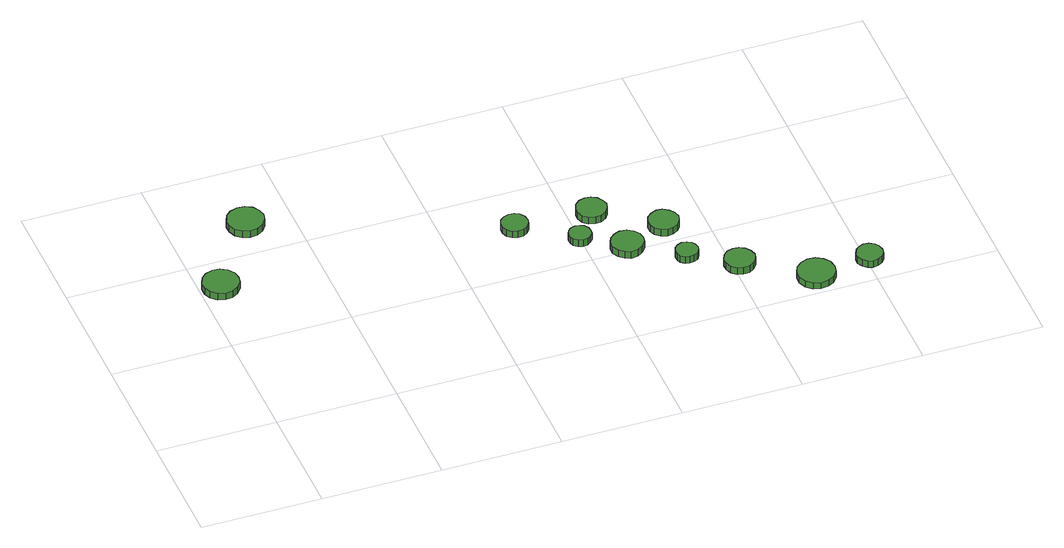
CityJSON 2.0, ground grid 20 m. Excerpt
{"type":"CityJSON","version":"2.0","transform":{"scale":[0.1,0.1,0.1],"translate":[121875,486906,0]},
"CityObjects":{
"tree1":{"type":"SolitaryVegetationObject","attributes":{"function":"something"},"geometry":[{"type":"MultiSurface","lod":"1","boundaries":[[[0,1,2,3,4,5,6,7,8,9,10,11,12,13,14]],[[15,16,17,18,19,20,21,22,23,24,25,26,27,28,29]],[[0,29,28,1]],[[1,28,27,2]],[[2,27,26,3]],[[3,26,25,4]],[[4,25,24,5]],[[5,24,23,6]],[[6,23,22,7]],[[7,22,21,8]],[[8,21,20,9]],[[9,20,19,10]],[[10,19,18,11]],[[11,18,17,12]],[[12,17,16,13]],[[13,16,15,14]],[[14,15,29,0]]]}]},
"tree2":{"type":"SolitaryVegetationObject","attributes":{"function":"something"},"geometry":[{"type":"MultiSurface","lod":"1","boundaries":[[[30,31,32,33,34,35,36,37,38,39,40,41,42,43,44]],[[45,46,47,48,49,50,51,52,53,54,55,56,57,58,59]],[[30,59,58,31]],[[31,58,57,32]],[[32,57,56,33]],[[33,56,55,34]],[[34,55,54,35]],[[35,54,53,36]],[[36,53,52,37]],[[37,52,51,38]],[[38,51,50,39]],[[39,50,49,40]],[[40,49,48,41]],[[41,48,47,42]],[[42,47,46,43]],[[43,46,45,44]],[[44,45,59,30]]]}]},
"tree3":{"type":"SolitaryVegetationObject","attributes":{"function":"something"},"geometry":[{"type":"MultiSurface","lod":"1","boundaries":[[[60,61,62,63,64,65,66,67,68,69,70,71,72,73,74]],[[75,76,77,78,79,80,81,82,83,84,85,86,87,88,89]],[[60,89,88,61]],[[61,88,87,62]],[[62,87,86,63]],[[63,86,85,64]],[[64,85,84,65]],[[65,84,83,66]],[[66,83,82,67]],[[67,82,81,68]],[[68,81,80,69]],[[69,80,79,70]],[[70,79,78,71]],[[71,78,77,72]],[[72,77,76,73]],[[73,76,75,74]],[[74,75,89,60]]]}]},
"tree4":{"type":"SolitaryVegetationObject","attributes":{"function":"something"},"geometry":[{"type":"MultiSurface","lod":"1","boundaries":[[[90,91,92,93,94,95,96,97,98,99,100,101,102,103,104]],[[105,106,107,108,109,110,111,112,113,114,115,116,117,118,119]],[[90,119,118,91]],[[91,118,117,92]],[[92,117,116,93]],[[93,116,115,94]],[[94,115,114,95]],[[95,114,113,96]],[[96,113,112,97]],[[97,112,111,98]],[[98,111,110,99]],[[99,110,109,100]],[[100,109,108,101]],[[101,108,107,102]],[[102,107,106,103]],[[103,106,105,104]],[[104,105,119,90]]]}]},
"tree5":{"type":"SolitaryVegetationObject","attributes":{"function":"something"},"geometry":[{"type":"MultiSurface","lod":"1","boundaries":[[[120,121,122,123,124,125,126,127,128,129,130,131,132,133,134]],[[135,136,137,138,139,140,141,142,143,144,145,146,147,148,149]],[[120,149,148,121]],[[121,148,147,122]],[[122,147,146,123]],[[123,146,145,124]],[[124,145,144,125]],[[125,144,143,126]],[[126,143,142,127]],[[127,142,141,128]],[[128,141,140,129]],[[129,140,139,130]],[[130,139,138,131]],[[131,138,137,132]],[[132,137,136,133]],[[133,136,135,134]],[[134,135,149,120]]]}]},
"tree6":{"type":"SolitaryVegetationObject","attributes":{"function":"something"},"geometry":[{"type":"MultiSurface","lod":"1","boundaries":[[[150,151,152,153,154,155,156,157,158,159,160,161,162,163,164]],[[165,166,167,168,169,170,171,172,173,174,175,176,177,178,179]],[[150,179,178,151]],[[151,178,177,152]],[[152,177,176,153]],[[153,176,175,154]],[[154,175,174,155]],[[155,174,173,156]],[[156,173,172,157]],[[157,172,171,158]],[[158,171,170,159]],[[159,170,169,160]],[[160,169,168,161]],[[161,168,167,162]],[[162,167,166,163]],[[163,166,165,164]],[[164,165,179,150]]]}]},
"tree7":{"type":"SolitaryVegetationObject","attributes":{"function":"something"},"geometry":[{"type":"MultiSurface","lod":"1","boundaries":[[[180,181,182,183,184,185,186,187,188,189,190,191,192,193,194]],[[195,196,197,198,199,200,201,202,203,204,205,206,207,208,209]],[[180,209,208,181]],[[181,208,207,182]],[[182,207,206,183]],[[183,206,205,184]],[[184,205,204,185]],[[185,204,203,186]],[[186,203,202,187]],[[187,202,201,188]],[[188,201,200,189]],[[189,200,199,190]],[[190,199,198,191]],[[191,198,197,192]],[[192,197,196,193]],[[193,196,195,194]],[[194,195,209,180]]]}]},
"tree8":{"type":"SolitaryVegetationObject","attributes":{"function":"something"},"geometry":[{"type":"MultiSurface","lod":"1","boundaries":[[[210,211,212,213,214,215,216,217,218,219,220,221,222,223,224]],[[225,226,227,228,229,230,231,232,233,234,235,236,237,238,239]],[[210,239,238,211]],[[211,238,237,212]],[[212,237,236,213]],[[213,236,235,214]],[[214,235,234,215]],[[215,234,233,216]],[[216,233,232,217]],[[217,232,231,218]],[[218,231,230,219]],[[219,230,229,220]],[[220,229,228,221]],[[221,228,227,222]],[[222,227,226,223]],[[223,226,225,224]],[[224,225,239,210]]]}]},
"tree9":{"type":"SolitaryVegetationObject","attributes":{"function":"something"},"geometry":[{"type":"MultiSurface","lod":"1","boundaries":[[[240,241,242,243,244,245,246,247,248,249,250,251,252,253,254]],[[255,256,257,258,259,260,261,262,263,264,265,266,267,268,269]],[[240,269,268,241]],[[241,268,267,242]],[[242,267,266,243]],[[243,266,265,244]],[[244,265,264,245]],[[245,264,263,246]],[[246,263,262,247]],[[247,262,261,248]],[[248,261,260,249]],[[249,260,259,250]],[[250,259,258,251]],[[251,258,257,252]],[[252,257,256,253]],[[253,256,255,254]],[[254,255,269,240]]]}]},
"tree10":{"type":"SolitaryVegetationObject","attributes":{"function":"something"},"geometry":[{"type":"MultiSurface","lod":"1","boundaries":[[[270,271,272,273,274,275,276,277,278,279,280,281,282,283,284]],[[285,286,287,288,289,290,291,292,293,294,295,296,297,298,299]],[[270,299,298,271]],[[271,298,297,272]],[[272,297,296,273]],[[273,296,295,274]],[[274,295,294,275]],[[275,294,293,276]],[[276,293,292,277]],[[277,292,291,278]],[[278,291,290,279]],[[279,290,289,280]],[[280,289,288,281]],[[281,288,287,282]],[[282,287,286,283]],[[283,286,285,284]],[[284,285,299,270]]]}]},
"tree11":{"type":"SolitaryVegetationObject","attributes":{"function":"something"},"geometry":[{"type":"MultiSurface","lod":"1","boundaries":[[[300,301,302,303,304,305,306,307,308,309,310,311,312,313,314]],[[315,316,317,318,319,320,321,322,323,324,325,326,327,328,329]],[[300,329,328,301]],[[301,328,327,302]],[[302,327,326,303]],[[303,326,325,304]],[[304,325,324,305]],[[305,324,323,306]],[[306,323,322,307]],[[307,322,321,308]],[[308,321,320,309]],[[309,320,319,310]],[[310,319,318,311]],[[311,318,317,312]],[[312,317,316,313]],[[313,316,315,314]],[[314,315,329,300]]]}]}
},
"vertices":[
[64,339,20],[62,351,20],[54,362,20],[43,368,20],[31,369,20],[19,365,20],[10,357,20],[5,345,20],[5,333,20],[10,321,20],[19,313,20],[31,309,20],[43,310,20],[54,317,20],[62,327,20],[62,327,7],[54,317,7],[43,310,7],[31,309,7],[19,313,7],[10,321,7],[5,333,7],[5,345,7],[10,357,7],[19,365,7],[31,369,7],[43,368,7],[54,362,7],[62,351,7],[64,339,7],
[152,462,26],[149,474,26],[142,485,26],[131,491,26],[118,492,26],[106,488,26],[97,480,26],[92,468,26],[92,456,26],[97,444,26],[106,436,26],[118,432,26],[131,433,26],[142,440,26],[149,450,26],[149,450,13],[142,440,13],[131,433,13],[118,432,13],[106,436,13],[97,444,13],[92,456,13],[92,468,13],[97,480,13],[106,488,13],[118,492,13],[131,491,13],[142,485,13],[149,474,13],[152,462,13],
[534,309,24],[532,318,24],[527,326,24],[519,330,24],[510,331,24],[501,328,24],[494,322,24],[491,314,24],[491,305,24],[494,296,24],[501,290,24],[510,287,24],[519,288,24],[527,293,24],[532,300,24],[532,300,11],[527,293,11],[519,288,11],[510,287,11],[501,290,11],[494,296,11],[491,305,11],[491,314,11],[494,322,11],[501,328,11],[510,331,11],[519,330,11],[527,326,11],[532,318,11],[534,309,11],
[617,251,23],[616,258,23],[611,265,23],[605,268,23],[597,269,23],[590,267,23],[584,262,23],[581,255,23],[581,247,23],[584,240,23],[590,235,23],[597,232,23],[605,233,23],[611,237,23],[616,243,23],[616,243,10],[611,237,10],[605,233,10],[597,232,10],[590,235,10],[584,240,10],[581,247,10],[581,255,10],[584,262,10],[590,267,10],[597,269,10],[605,268,10],[611,265,10],[616,258,10],[617,251,10],
[688,207,22],[686,218,22],[679,227,22],[670,233,22],[658,234,22],[648,230,22],[640,223,22],[635,213,22],[635,201,22],[640,191,22],[648,184,22],[658,180,22],[670,181,22],[679,187,22],[686,196,22],[686,196,9],[679,187,9],[670,181,9],[658,180,9],[648,184,9],[640,191,9],[635,201,9],[635,213,9],[640,223,9],[648,230,9],[658,234,9],[670,233,9],[679,227,9],[686,218,9],[688,207,9],
[663,303,23],[660,313,23],[654,322,23],[645,327,23],[635,328,23],[625,325,23],[617,318,23],[613,308,23],[613,298,23],[617,288,23],[625,281,23],[635,278,23],[645,279,23],[654,284,23],[660,293,23],[660,293,10],[654,284,10],[645,279,10],[635,278,10],[625,281,10],[617,288,10],[613,298,10],[613,308,10],[617,318,10],[625,325,10],[635,328,10],[645,327,10],[654,322,10],[660,313,10],[663,303,10],
[760,155,22],[758,163,22],[754,169,22],[747,173,22],[739,174,22],[732,171,22],[726,166,22],[723,159,22],[723,151,22],[726,144,22],[732,139,22],[739,137,22],[747,138,22],[754,141,22],[758,148,22],[758,148,9],[754,141,9],[747,138,9],[739,137,9],[732,139,9],[726,144,9],[723,151,9],[723,159,9],[726,166,9],[732,171,9],[739,174,9],[747,173,9],[754,169,9],[758,163,9],[760,155,9],
[758,237,22],[755,247,22],[749,255,22],[740,261,22],[730,262,22],[720,258,22],[712,251,22],[708,242,22],[708,231,22],[712,222,22],[720,215,22],[730,211,22],[740,213,22],[749,218,22],[755,226,22],[755,226,9],[749,218,9],[740,213,9],[730,211,9],[720,215,9],[712,222,9],[708,231,9],[708,242,9],[712,251,9],[720,258,9],[730,262,9],[740,261,9],[749,255,9],[755,247,9],[758,237,9],
[836,106,23],[833,116,23],[827,125,23],[818,130,23],[808,131,23],[798,128,23],[790,121,23],[786,111,23],[786,101,23],[790,91,23],[798,84,23],[808,81,23],[818,82,23],[827,87,23],[833,96,23],[833,96,10],[827,87,10],[818,82,10],[808,81,10],[798,84,10],[790,91,10],[786,101,10],[786,111,10],[790,121,10],[798,128,10],[808,131,10],[818,130,10],[827,125,10],[833,116,10],[836,106,10],
[942,35,23],[940,48,23],[932,58,23],[921,65,23],[908,66,23],[896,62,23],[886,53,23],[881,42,23],[881,29,23],[886,17,23],[896,8,23],[908,4,23],[921,6,23],[932,12,23],[940,22,23],[940,22,11],[932,12,11],[921,6,11],[908,4,11],[896,8,11],[886,17,11],[881,29,11],[881,42,11],[886,53,11],[896,62,11],[908,66,11],[921,65,11],[932,58,11],[940,48,11],[942,35,11],
[1027,49,22],[1025,58,22],[1020,65,22],[1012,70,22],[1003,71,22],[995,68,22],[988,62,22],[984,53,22],[984,44,22],[988,36,22],[995,30,22],[1003,27,22],[1012,28,22],[1020,33,22],[1025,40,22],[1025,40,9],[1020,33,9],[1012,28,9],[1003,27,9],[995,30,9],[988,36,9],[984,44,9],[984,53,9],[988,62,9],[995,68,9],[1003,71,9],[1012,70,9],[1020,65,9],[1025,58,9],[1027,49,9]
]}
